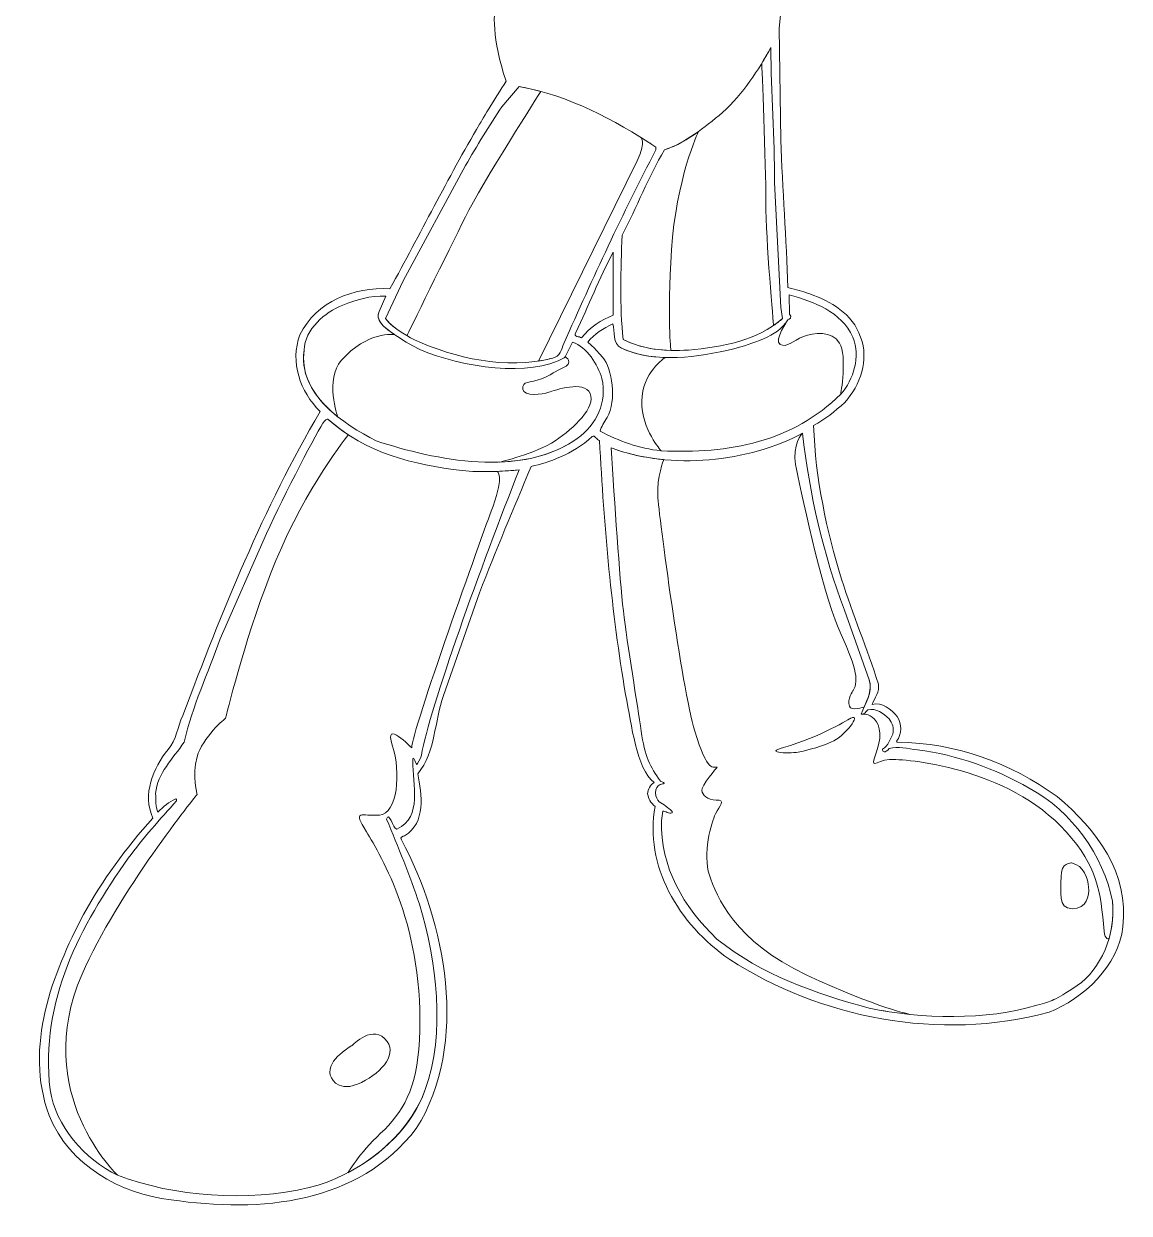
# Model space of a CAD drawing. Header units: inches. Extents: x 49 to 195, y 97 to 234.
# Drawn here: x 131 to 195.4, y 96.6 to 165.8 of the extents above; entities that cross this region are included whole.
import ezdxf

# ---------------------------------------------------------------- set-up
doc = ezdxf.new("R2010")
doc.units = ezdxf.units.IN
doc.header["$MEASUREMENT"] = 0
doc.layers.add('Layer 1', color=7, linetype='Continuous')

msp = doc.modelspace()

# ---------------------------------------------------------------- linework, layer by layer
at = {"layer": 'Layer 1', "lineweight": 0}
for points, knots in [([(191.221, 120.845), (188.48, 122.803), (185.422, 123.963), (181.898, 124.007), (181.898, 124.007), (181.868, 124.069), (181.868, 124.069), (182.184, 124.475), (182.184, 125.077), (181.912, 125.499), (181.536, 125.936), (181.025, 126.343), (180.452, 126.207), (180.587, 126.599), (180.888, 126.945), (180.814, 127.397), (180.136, 129.445), (179.337, 131.449), (178.659, 133.497), (177.801, 136.344), (177.138, 139.311), (177.033, 142.444), (177.71, 142.806), (178.253, 143.272), (178.855, 143.799), (179.759, 144.823), (180.271, 146.241), (179.775, 147.596), (179.307, 148.982), (178.02, 149.678), (176.815, 150.111), (176.276, 150.305), (176.099, 150.317), (175.534, 150.487), (175.46, 153.259), (175.21, 156.257), (175.135, 159.073), (175.135, 159.073), (175.03, 165.596), (175.03, 165.596), (175.03, 165.596), (175.12, 166.545), (175.12, 166.545), (175.602, 168.397), (175.286, 170.446), (174.954, 172.268), (175.195, 174.889), (175.105, 177.6), (174.819, 180.161), (174.788, 181.019), (174.457, 181.787), (174.457, 182.631), (174.457, 182.631), (174.352, 183.113), (174.352, 183.113), (174.2, 183.679), (173.969, 184.35), (173.803, 184.792), (172.949, 187.072), (171.785, 188.706), (170.519, 190.058), (173.622, 192.429), (177.62, 196.206), (179.655, 198.879), (183.483, 203.905), (186.438, 209.606), (187.584, 213.063), (187.856, 213.882), (188.231, 214.511), (188.466, 215.104), (191.081, 217.34), (192.668, 224.367), (189.329, 229.57), (188.363, 231.077), (187.42, 232.642), (184.927, 233.507), (182.538, 234.327), (179.795, 232.968), (178.273, 231.422), (177.487, 230.624), (177.098, 229.666), (176.994, 228.642), (175.896, 228.335), (175.466, 227.37), (175.272, 226.673), (174.687, 224.576), (176.477, 221.523), (177.526, 220.547), (177.9, 220.2), (178.399, 219.918), (178.399, 219.918), (175.891, 215.855), (174.18, 211.918), (173.814, 210.74), (173.447, 209.561), (172.708, 208.104), (172.056, 205.596), (171.666, 205.166), (171.188, 204.62), (170.65, 203.984), (171.435, 208.694), (170.864, 213.996), (167.8, 217.544), (166.61, 219.006), (165.164, 220.21), (163.643, 221.159), (160.585, 223.856), (157.316, 226.311), (154.123, 228.856), (154.123, 228.856), (153.611, 229.127), (153.611, 229.127), (154.108, 227.184), (154.515, 225.211), (154.665, 223.132), (154.665, 223.132), (154.62, 223.027), (154.62, 223.027), (151.216, 222.786), (148.083, 221.491), (145.839, 218.9), (144.213, 216.987), (143.308, 214.788), (143.098, 212.288), (141.079, 211.173), (138.865, 210.51), (136.53, 210.149), (136.41, 210.104), (136.214, 210.104), (136.214, 209.953), (139.137, 207.423), (142.33, 205.375), (145.538, 203.537), (145.206, 203.206), (144.98, 202.829), (144.77, 202.452), (144.107, 200.675), (144.89, 198.747), (146.291, 197.572), (148.038, 196.081), (150.9, 195.509), (152.993, 196.638), (153.701, 196.096), (154.515, 195.795), (155.328, 195.449), (155.524, 194.951), (155.599, 194.394), (155.675, 193.852), (155.494, 193.822), (155.313, 193.792), (155.132, 193.777), (153.893, 193.675), (152.773, 192.893), (151.937, 191.881), (151.927, 191.878), (151.914, 191.876), (151.905, 191.873), (151.174, 191.691), (150.725, 191.323), (150.725, 191.323), (150.136, 191.439), (149.629, 191.656), (148.964, 191.825), (148.299, 191.994), (146.277, 192.418), (145.21, 192.443), (144.143, 192.467), (143.592, 192.344), (143.027, 192.442), (141.693, 192.674), (140.075, 193.367), (139.06, 193.611), (138.046, 193.854), (137.275, 193.965), (136.371, 193.961), (135.775, 194.223), (135.156, 194.117), (134.531, 193.922), (133.671, 193.485), (133.448, 192.881), (133.396, 192.18), (133.393, 190.624), (134.551, 189.214), (135.994, 188.536), (135.349, 187.932), (134.966, 187.029), (135.181, 186.158), (135.254, 185.09), (136.001, 184.307), (136.686, 183.616), (136.008, 182.924), (136.193, 182.002), (136.414, 181.158), (136.541, 180.74), (136.902, 180.211), (137.333, 179.697), (137.737, 179.217), (138.19, 178.977), (138.291, 178.894), (138.018, 178.099), (137.751, 177.609), (138.22, 176.451), (138.634, 175.43), (139.333, 174.243), (140.996, 174.585), (141.629, 174.714), (142.01, 175.242), (142.13, 175.833), (142.566, 175.822), (143.133, 176.008), (143.477, 176.276), (144.794, 175.402), (146.278, 174.567), (147.829, 174.156), (149.626, 173.764), (151.077, 173.569), (152.952, 174.191), (153.228, 174.261), (153.461, 174.437), (153.664, 174.528), (154.026, 174.773), (155.306, 175.262), (155.97, 177.463), (156.356, 178.744), (156.128, 179.674), (156.075, 180.503), (156.136, 180.586), (156.48, 181.097), (156.539, 181.188), (157.671, 179.499), (159.186, 177.962), (159.395, 175.883), (159.651, 174.738), (159.862, 173.578), (160.043, 172.403), (160.043, 172.403), (160.02, 170.897), (160.02, 170.897), (158.797, 169.691), (158.686, 168.285), (158.536, 167.381), (158.385, 166.477), (158.274, 164.983), (159.116, 162.5), (158.514, 161.558), (157.573, 159.992), (157.573, 159.992), (155.705, 156.843), (154.123, 153.59), (152.346, 150.412), (150.222, 150.517), (148.083, 149.689), (147.104, 147.731), (146.517, 146.135), (147.119, 144.432), (148.279, 143.258), (144.965, 137.624), (142.571, 131.614), (140.281, 125.559), (139.98, 124.912), (139.92, 124.14), (139.422, 123.582), (138.549, 122.483), (137.916, 120.981), (138.534, 119.594), (136.952, 117.818), (135.612, 115.965), (134.497, 113.977), (132.69, 110.543), (131.018, 106.28), (132.494, 102.274), (133.669, 99.351), (136.651, 97.71), (139.603, 97.363), (144.845, 96.58), (150.508, 97.122), (153.882, 101.505), (157.015, 106.43), (155.584, 113.599), (153.023, 118.314), (152.888, 118.466), (153.099, 118.541), (153.204, 118.556), (154.469, 119.323), (154.199, 120.965), (153.973, 122.17), (155.027, 123.451), (154.921, 125.228), (155.479, 126.719), (155.479, 126.719), (157.573, 132.714), (157.573, 132.714), (158.521, 135.183), (159.561, 137.639), (160.585, 140.064), (161.609, 140.305), (162.92, 140.715), (164.143, 141.807), (164.275, 141.921), (164.407, 141.581), (164.562, 141.586), (164.832, 136.54), (165.254, 131.569), (166.083, 126.779), (166.441, 124.956), (166.704, 122.509), (167.739, 121.658), (167.513, 121.522), (167.378, 121.267), (167.363, 120.995), (167.424, 120.724), (167.529, 120.469), (167.8, 120.272), (167.174, 116.862), (169.125, 113.405), (172.153, 111.356), (177.38, 107.967), (184.353, 106.55), (190.754, 108.283), (192.742, 109.067), (194.836, 111.01), (195.047, 113.254), (195.423, 116.402), (193.556, 118.871), (191.221, 120.845)], [0, 0, 0, 0, 1, 1, 1, 2, 2, 2, 3, 3, 3, 4, 4, 4, 5, 5, 5, 6, 6, 6, 7, 7, 7, 8, 8, 8, 9, 9, 9, 10, 10, 10, 11, 11, 11, 12, 12, 12, 13, 13, 13, 14, 14, 14, 15, 15, 15, 16, 16, 16, 17, 17, 17, 18, 18, 18, 19, 19, 19, 20, 20, 20, 21, 21, 21, 22, 22, 22, 23, 23, 23, 24, 24, 24, 25, 25, 25, 26, 26, 26, 27, 27, 27, 28, 28, 28, 29, 29, 29, 30, 30, 30, 31, 31, 31, 32, 32, 32, 33, 33, 33, 34, 34, 34, 35, 35, 35, 36, 36, 36, 37, 37, 37, 38, 38, 38, 39, 39, 39, 40, 40, 40, 41, 41, 41, 42, 42, 42, 43, 43, 43, 44, 44, 44, 45, 45, 45, 46, 46, 46, 47, 47, 47, 48, 48, 48, 49, 49, 49, 50, 50, 50, 51, 51, 51, 52, 52, 52, 53, 53, 53, 54, 54, 54, 55, 55, 55, 56, 56, 56, 57, 57, 57, 58, 58, 58, 59, 59, 59, 60, 60, 60, 61, 61, 61, 62, 62, 62, 63, 63, 63, 64, 64, 64, 65, 65, 65, 66, 66, 66, 67, 67, 67, 68, 68, 68, 69, 69, 69, 70, 70, 70, 71, 71, 71, 72, 72, 72, 73, 73, 73, 74, 74, 74, 75, 75, 75, 76, 76, 76, 77, 77, 77, 78, 78, 78, 79, 79, 79, 80, 80, 80, 81, 81, 81, 82, 82, 82, 83, 83, 83, 84, 84, 84, 85, 85, 85, 86, 86, 86, 87, 87, 87, 88, 88, 88, 89, 89, 89, 90, 90, 90, 91, 91, 91, 92, 92, 92, 93, 93, 93, 94, 94, 94, 95, 95, 95, 96, 96, 96, 97, 97, 97, 98, 98, 98, 99, 99, 99, 100, 100, 100, 101, 101, 101, 102, 102, 102, 103, 103, 103, 104, 104, 104, 105, 105, 105, 106, 106, 106, 107, 107, 107, 108, 108, 108, 108]), ([(174.759, 156.602), (174.759, 156.602), (175.135, 149.327), (175.135, 149.327), (175.135, 149.327), (175.225, 148.68), (175.225, 148.68), (173.735, 147.385), (171.746, 147.023), (169.742, 146.842), (168.357, 146.767), (167.062, 146.872), (165.947, 147.46), (165.721, 149.403), (165.812, 151.542), (165.872, 153.53), (166.746, 155.172), (167.393, 156.904), (168.342, 158.501), (169.592, 158.908), (170.646, 159.796), (171.731, 160.67), (172.936, 161.799), (173.825, 163.139), (174.547, 164.465), (174.533, 161.799), (174.774, 159.224), (174.759, 156.602)], [0, 0, 0, 0, 1, 1, 1, 2, 2, 2, 3, 3, 3, 4, 4, 4, 5, 5, 5, 6, 6, 6, 7, 7, 7, 8, 8, 8, 9, 9, 9, 9]), ([(174.7, 148.274), (174.881, 148.399), (175.056, 148.533), (175.225, 148.68), (175.225, 148.68), (175.135, 149.327), (175.135, 149.327), (175.135, 149.327), (174.759, 156.602), (174.759, 156.602), (174.774, 159.224), (174.533, 161.799), (174.547, 164.465), (174.38, 164.156), (174.202, 163.847), (174.014, 163.539), (174.014, 163.539), (174.254, 157.679), (174.254, 155.458), (174.254, 153.237), (174.7, 148.274), (174.7, 148.274)], [0, 0, 0, 0, 1, 1, 1, 2, 2, 2, 3, 3, 3, 4, 4, 4, 5, 5, 5, 6, 6, 6, 7, 7, 7, 7]), ([(167.845, 158.666), (167.845, 158.666), (167.845, 158.501), (167.845, 158.501), (165.917, 154.796), (164.155, 151.03), (162.483, 147.219), (162.333, 146.888), (162.272, 146.45), (161.835, 146.376), (159.048, 145.667), (156.172, 146.39), (153.776, 147.43), (153.189, 147.791), (152.542, 148.092), (152.09, 148.68), (152.09, 148.68), (153.129, 150.878), (153.129, 150.878), (153.129, 150.878), (156.759, 157.581), (156.759, 157.581), (157.407, 158.742), (158.145, 159.887), (158.868, 161.016), (158.868, 161.016), (159.877, 162.191), (159.877, 162.191), (162.799, 161.663), (165.374, 160.278), (167.845, 158.666)], [0, 0, 0, 0, 1, 1, 1, 2, 2, 2, 3, 3, 3, 4, 4, 4, 5, 5, 5, 6, 6, 6, 7, 7, 7, 8, 8, 8, 9, 9, 9, 10, 10, 10, 10]), ([(161.14, 161.905), (160.726, 162.018), (160.305, 162.113), (159.877, 162.191), (159.877, 162.191), (158.868, 161.016), (158.868, 161.016), (158.145, 159.887), (157.407, 158.742), (156.759, 157.581), (156.759, 157.581), (153.129, 150.878), (153.129, 150.878), (153.129, 150.878), (152.09, 148.68), (152.09, 148.68), (152.433, 148.233), (152.889, 147.952), (153.347, 147.684), (153.347, 147.684), (155.765, 152.633), (156.744, 154.592), (157.723, 156.551), (161.14, 161.905), (161.14, 161.905)], [0, 0, 0, 0, 1, 1, 1, 2, 2, 2, 3, 3, 3, 4, 4, 4, 5, 5, 5, 6, 6, 6, 7, 7, 7, 8, 8, 8, 8]), ([(168.722, 146.823), (167.721, 146.85), (166.783, 147.02), (165.947, 147.46), (165.721, 149.403), (165.812, 151.542), (165.872, 153.53), (166.746, 155.172), (167.393, 156.904), (168.342, 158.501), (169.052, 158.731), (169.698, 159.118), (170.324, 159.569), (170.324, 159.569), (169.019, 156.777), (168.756, 152.671), (168.493, 148.567), (168.722, 146.823), (168.722, 146.823)], [0, 0, 0, 0, 1, 1, 1, 2, 2, 2, 3, 3, 3, 4, 4, 4, 5, 5, 5, 6, 6, 6, 6]), ([(161.003, 146.206), (161.281, 146.249), (161.559, 146.304), (161.835, 146.376), (162.272, 146.45), (162.333, 146.888), (162.483, 147.219), (164.155, 151.03), (165.917, 154.796), (167.845, 158.501), (167.845, 158.501), (167.845, 158.666), (167.845, 158.666), (167.544, 158.862), (167.242, 159.056), (166.937, 159.244), (166.937, 159.244), (167.326, 159.073), (166.761, 157.868), (166.761, 157.868), (161.003, 146.206), (161.003, 146.206)], [0, 0, 0, 0, 1, 1, 1, 2, 2, 2, 3, 3, 3, 4, 4, 4, 5, 5, 5, 6, 6, 6, 7, 7, 7, 7]), ([(165.36, 148.876), (164.666, 148.604), (164.005, 148.183), (163.507, 147.55), (163.402, 147.656), (162.995, 147.58), (163.191, 147.866), (163.914, 149.418), (164.547, 151.014), (165.36, 152.535), (165.36, 152.535), (165.36, 148.876), (165.36, 148.876)], [0, 0, 0, 0, 1, 1, 1, 2, 2, 2, 3, 3, 3, 4, 4, 4, 4]), ([(151.717, 149.094), (151.468, 148.473), (152.143, 148.034), (153.299, 147.305), (155.17, 146.126), (159.342, 145.317), (161.658, 146.044), (162.489, 146.304), (162.562, 146.458), (162.562, 146.458), (162.562, 146.458), (162.995, 147.305), (162.995, 147.305), (163.823, 147.034), (164.471, 145.999), (164.697, 145.184), (165.013, 143.799), (164.41, 142.535), (163.266, 141.69), (159.967, 139.386), (155.057, 140.412), (151.548, 141.556), (149.635, 142.535), (146.999, 144.267), (147.345, 146.842), (147.391, 148.063), (148.565, 149.041), (149.604, 149.463), (150.387, 149.764), (151.201, 150.02), (152.12, 149.991), (152.12, 149.991), (151.717, 149.094), (151.717, 149.094)], [0, 0, 0, 0, 1, 1, 1, 2, 2, 2, 3, 3, 3, 4, 4, 4, 5, 5, 5, 6, 6, 6, 7, 7, 7, 8, 8, 8, 9, 9, 9, 10, 10, 10, 11, 11, 11, 11]), ([(152.618, 147.743), (151.894, 148.232), (151.523, 148.607), (151.717, 149.094), (151.717, 149.094), (152.12, 149.991), (152.12, 149.991), (151.201, 150.02), (150.387, 149.764), (149.604, 149.463), (148.565, 149.041), (147.391, 148.063), (147.345, 146.842), (147.128, 145.226), (148.084, 143.942), (149.299, 142.968), (149.299, 142.968), (148.568, 145.144), (149.514, 146.232), (151.02, 147.965), (152.618, 147.743), (152.618, 147.743)], [0, 0, 0, 0, 1, 1, 1, 2, 2, 2, 3, 3, 3, 4, 4, 4, 5, 5, 5, 6, 6, 6, 7, 7, 7, 7]), ([(179.323, 147.596), (179.775, 146.435), (179.383, 145.155), (178.615, 144.267), (175.828, 141.525), (172.108, 140.757), (168.146, 140.983), (166.851, 141.103), (165.707, 141.539), (164.592, 142.127), (164.666, 142.384), (164.84, 142.636), (164.998, 142.911), (165.586, 143.933), (165.296, 145.769), (164.757, 146.406), (164.219, 147.042), (163.884, 147.295), (163.884, 147.295), (164.23, 147.806), (164.817, 148.092), (165.33, 148.379), (165.495, 147.928), (165.269, 147.219), (165.842, 146.948), (167.89, 146.044), (170.266, 146.428), (172.389, 146.91), (173.407, 147.23), (174.916, 147.58), (175.534, 148.604), (175.609, 148.604), (175.817, 148.774), (175.628, 148.925), (175.628, 148.925), (175.609, 150.055), (175.609, 150.055), (177.026, 149.663), (178.645, 149.086), (179.323, 147.596)], [0, 0, 0, 0, 1, 1, 1, 2, 2, 2, 3, 3, 3, 4, 4, 4, 5, 5, 5, 6, 6, 6, 7, 7, 7, 8, 8, 8, 9, 9, 9, 10, 10, 10, 11, 11, 11, 12, 12, 12, 13, 13, 13, 13]), ([(178.615, 144.267), (179.383, 145.155), (179.775, 146.435), (179.323, 147.596), (178.645, 149.086), (177.026, 149.663), (175.609, 150.055), (175.609, 150.055), (175.628, 148.925), (175.628, 148.925), (175.817, 148.774), (175.609, 148.604), (175.534, 148.604), (175.534, 148.604), (174.706, 147.399), (175.082, 147.174), (175.46, 146.948), (175.835, 147.399), (176.438, 147.625), (177.04, 147.851), (178.095, 148.002), (178.546, 147.249), (178.998, 146.497), (178.615, 144.267), (178.615, 144.267)], [0, 0, 0, 0, 1, 1, 1, 2, 2, 2, 3, 3, 3, 4, 4, 4, 5, 5, 5, 6, 6, 6, 7, 7, 7, 8, 8, 8, 8]), ([(168.146, 140.983), (166.851, 141.103), (165.707, 141.539), (164.592, 142.127), (164.666, 142.384), (164.84, 142.636), (164.998, 142.911), (165.586, 143.933), (165.296, 145.769), (164.757, 146.406), (164.219, 147.042), (163.884, 147.295), (163.884, 147.295), (164.23, 147.806), (164.817, 148.092), (165.33, 148.379), (165.495, 147.928), (165.269, 147.219), (165.842, 146.948), (166.649, 146.591), (167.508, 146.435), (168.381, 146.406), (168.381, 146.406), (167.024, 145.518), (167.024, 143.859), (167.024, 142.203), (168.146, 140.983), (168.146, 140.983)], [0, 0, 0, 0, 1, 1, 1, 2, 2, 2, 3, 3, 3, 4, 4, 4, 5, 5, 5, 6, 6, 6, 7, 7, 7, 8, 8, 8, 9, 9, 9, 9]), ([(158.739, 140.318), (160.377, 140.381), (161.95, 140.771), (163.266, 141.69), (164.41, 142.535), (165.013, 143.799), (164.697, 145.184), (164.471, 145.999), (163.823, 147.034), (162.995, 147.305), (162.995, 147.305), (162.562, 146.458), (162.562, 146.458), (162.562, 146.458), (163.145, 146.119), (162.393, 145.78), (161.639, 145.441), (161.903, 145.441), (161.188, 145.177), (160.472, 144.915), (160.058, 145.064), (160.095, 144.575), (160.133, 144.086), (161.263, 144.274), (161.602, 144.386), (161.941, 144.5), (163.673, 145.102), (164.012, 144.312), (164.351, 143.521), (163.108, 142.315), (161.979, 141.563), (160.848, 140.81), (158.739, 140.318), (158.739, 140.318)], [0, 0, 0, 0, 1, 1, 1, 2, 2, 2, 3, 3, 3, 4, 4, 4, 5, 5, 5, 6, 6, 6, 7, 7, 7, 8, 8, 8, 9, 9, 9, 10, 10, 10, 11, 11, 11, 11]), ([(136.486, 98.795), (134.572, 99.697), (132.856, 101.686), (132.554, 103.765), (131.952, 109.036), (134.317, 113.284), (137.103, 117.26), (137.961, 118.404), (138.956, 119.534), (139.92, 120.589), (139.92, 120.634), (139.934, 120.71), (139.874, 120.71), (139.483, 120.528), (139.151, 120.258), (138.835, 119.941), (138.67, 120.228), (138.715, 120.65), (138.7, 121.025), (138.79, 122.215), (139.724, 123.043), (140.356, 124.007), (140.853, 126.101), (141.742, 128.03), (142.465, 130.033), (142.465, 130.033), (145.161, 136.164), (145.161, 136.164), (146.201, 138.422), (148.158, 142.208), (148.535, 142.711), (148.648, 142.862), (148.761, 142.806), (148.761, 142.806), (149.136, 142.47), (149.527, 142.171), (149.931, 141.905), (149.931, 141.905), (147.443, 138.814), (145.711, 134.597), (143.979, 130.379), (143, 126.237), (142.774, 125.409), (142.774, 125.409), (141.418, 124.279), (141.117, 123.149), (140.816, 122.02), (141.117, 120.965), (141.117, 120.965), (141.117, 120.965), (136.485, 115.26), (134.414, 110.497), (131.402, 103.57), (136.486, 98.795), (136.486, 98.795)], [0, 0, 0, 0, 1, 1, 1, 2, 2, 2, 3, 3, 3, 4, 4, 4, 5, 5, 5, 6, 6, 6, 7, 7, 7, 8, 8, 8, 9, 9, 9, 10, 10, 10, 11, 11, 11, 12, 12, 12, 13, 13, 13, 14, 14, 14, 15, 15, 15, 16, 16, 16, 17, 17, 17, 18, 18, 18, 18]), ([(148.761, 142.806), (150.96, 140.833), (153.701, 140.17), (156.563, 139.823), (157.648, 139.717), (158.808, 139.762), (159.877, 139.868), (157.723, 134.43), (154.651, 125.963), (154.184, 123.255), (154.146, 123.036), (153.912, 122.713), (153.912, 122.713), (153.852, 122.833), (153.667, 123.333), (153.694, 122.906), (153.648, 121.549), (154.289, 119.67), (152.753, 118.947), (152.507, 118.989), (152.301, 120.023), (152.15, 119.534), (152.858, 117.907), (153.475, 116.25), (154.078, 114.579), (155.042, 111.281), (155.629, 107.093), (154.394, 103.734), (153.385, 100.917), (150.403, 98.749), (147.646, 98.071), (144.047, 97.227), (139.784, 97.528), (136.486, 98.795), (134.572, 99.697), (132.856, 101.686), (132.554, 103.765), (131.952, 109.036), (134.317, 113.284), (137.103, 117.26), (137.961, 118.404), (138.956, 119.534), (139.92, 120.589), (139.92, 120.634), (139.934, 120.71), (139.874, 120.71), (139.483, 120.528), (139.151, 120.258), (138.835, 119.941), (138.67, 120.228), (138.715, 120.65), (138.7, 121.025), (138.79, 122.215), (139.724, 123.043), (140.356, 124.007), (140.853, 126.101), (141.742, 128.03), (142.465, 130.033), (142.465, 130.033), (145.161, 136.164), (145.161, 136.164), (146.201, 138.422), (148.158, 142.208), (148.535, 142.711), (148.648, 142.862), (148.761, 142.806), (148.761, 142.806)], [0, 0, 0, 0, 1, 1, 1, 2, 2, 2, 3, 3, 3, 4, 4, 4, 5, 5, 5, 6, 6, 6, 7, 7, 7, 8, 8, 8, 9, 9, 9, 10, 10, 10, 11, 11, 11, 12, 12, 12, 13, 13, 13, 14, 14, 14, 15, 15, 15, 16, 16, 16, 17, 17, 17, 18, 18, 18, 19, 19, 19, 20, 20, 20, 21, 21, 21, 22, 22, 22, 22]), ([(178.826, 131.704), (178.826, 131.704), (180.271, 127.637), (180.271, 127.637), (180.512, 126.885), (180.015, 126.282), (179.804, 125.635), (179.977, 125.597), (180.079, 125.778), (180.185, 125.897), (180.697, 126.003), (181.1, 125.694), (181.431, 125.363), (181.627, 125.122), (181.732, 124.807), (181.642, 124.475), (181.491, 124.173), (181.401, 123.812), (181.054, 123.601), (181.025, 123.451), (181.183, 123.338), (181.446, 123.639), (181.936, 123.79), (182.515, 123.616), (183.087, 123.57), (185.422, 123.255), (187.592, 122.486), (189.595, 121.326), (192.094, 120.001), (193.918, 117.396), (194.445, 114.745), (194.656, 112.802), (193.771, 110.773), (192.381, 109.834), (190.992, 108.897), (190.973, 108.972), (190.047, 108.69), (187.105, 107.793), (183.314, 107.892), (180.271, 108.524), (177.108, 109.383), (174.035, 110.437), (171.4, 112.546), (169.442, 114.428), (168.101, 116.718), (168.176, 119.458), (168.176, 119.458), (168.248, 119.986), (168.248, 119.986), (168.399, 120.032), (168.606, 119.78), (168.794, 119.896), (168.888, 119.954), (168.549, 120.194), (168.549, 120.194), (168.233, 120.464), (167.98, 120.438), (167.845, 120.89), (167.785, 121.131), (167.871, 121.36), (167.984, 121.474), (168.097, 121.587), (168.455, 121.568), (168.282, 121.658), (168.282, 121.658), (168.116, 121.733), (168.116, 121.733), (167.513, 122.585), (167.193, 123.168), (166.986, 124.654), (166.78, 126.143), (166.176, 129.701), (165.951, 131.66), (165.725, 133.617), (165.435, 138.016), (165.239, 141.148), (168.703, 139.853), (173.267, 140.305), (176.386, 142.007), (176.792, 138.407), (177.606, 134.973), (178.826, 131.704)], [0, 0, 0, 0, 1, 1, 1, 2, 2, 2, 3, 3, 3, 4, 4, 4, 5, 5, 5, 6, 6, 6, 7, 7, 7, 8, 8, 8, 9, 9, 9, 10, 10, 10, 11, 11, 11, 12, 12, 12, 13, 13, 13, 14, 14, 14, 15, 15, 15, 16, 16, 16, 17, 17, 17, 18, 18, 18, 19, 19, 19, 20, 20, 20, 21, 21, 21, 22, 22, 22, 23, 23, 23, 24, 24, 24, 25, 25, 25, 26, 26, 26, 27, 27, 27, 27]), ([(179.342, 127.019), (179.718, 127.622), (179.451, 128.497), (178.471, 130.68), (177.493, 132.865), (176.212, 139.04), (175.986, 140.17), (175.76, 141.299), (176.386, 142.007), (176.386, 142.007), (176.792, 138.407), (177.606, 134.973), (178.826, 131.704), (178.826, 131.704), (180.271, 127.637), (180.271, 127.637), (180.46, 127.049), (180.197, 126.553), (179.973, 126.054), (179.973, 126.054), (179.241, 125.807), (179.123, 126.102), (178.967, 126.49), (179.342, 127.019), (179.342, 127.019)], [0, 0, 0, 0, 1, 1, 1, 2, 2, 2, 3, 3, 3, 4, 4, 4, 5, 5, 5, 6, 6, 6, 7, 7, 7, 8, 8, 8, 8]), ([(182.669, 108.157), (181.839, 108.241), (181.032, 108.366), (180.271, 108.524), (177.108, 109.383), (174.035, 110.437), (171.4, 112.546), (169.442, 114.428), (168.101, 116.718), (168.176, 119.458), (168.176, 119.458), (168.248, 119.986), (168.248, 119.986), (168.399, 120.032), (168.606, 119.78), (168.794, 119.896), (168.888, 119.954), (168.549, 120.194), (168.549, 120.194), (168.233, 120.464), (167.98, 120.438), (167.845, 120.89), (167.785, 121.131), (167.871, 121.36), (167.984, 121.474), (168.097, 121.587), (168.455, 121.568), (168.282, 121.658), (168.282, 121.658), (168.116, 121.733), (168.116, 121.733), (167.513, 122.585), (167.193, 123.168), (166.986, 124.654), (166.78, 126.143), (166.176, 129.701), (165.951, 131.66), (165.725, 133.617), (165.435, 138.016), (165.239, 141.148), (166.193, 140.792), (167.23, 140.568), (168.297, 140.466), (168.297, 140.466), (167.903, 139.417), (167.953, 138.362), (168.003, 137.307), (169.359, 127.166), (170.111, 124.654), (170.865, 122.146), (171.216, 122.597), (171.417, 122.547), (171.417, 122.547), (170.463, 121.442), (170.514, 121.191), (170.564, 120.94), (170.815, 120.639), (171.367, 120.639), (171.919, 120.639), (171.568, 120.338), (171.317, 119.835), (171.066, 119.334), (170.564, 117.476), (170.965, 116.27), (171.367, 115.065), (172.421, 112.406), (176.639, 110.446), (180.856, 108.489), (182.669, 108.157), (182.669, 108.157)], [0, 0, 0, 0, 1, 1, 1, 2, 2, 2, 3, 3, 3, 4, 4, 4, 5, 5, 5, 6, 6, 6, 7, 7, 7, 8, 8, 8, 9, 9, 9, 10, 10, 10, 11, 11, 11, 12, 12, 12, 13, 13, 13, 14, 14, 14, 15, 15, 15, 16, 16, 16, 17, 17, 17, 18, 18, 18, 19, 19, 19, 20, 20, 20, 21, 21, 21, 22, 22, 22, 23, 23, 23, 23]), ([(149.906, 98.94), (151.882, 99.979), (153.66, 101.685), (154.394, 103.734), (155.629, 107.093), (155.042, 111.281), (154.078, 114.579), (153.475, 116.25), (152.858, 117.907), (152.15, 119.534), (152.301, 120.023), (152.507, 118.989), (152.753, 118.947), (154.289, 119.67), (153.648, 121.549), (153.694, 122.906), (153.667, 123.333), (153.852, 122.833), (153.912, 122.713), (153.912, 122.713), (154.146, 123.036), (154.184, 123.255), (154.651, 125.963), (157.723, 134.43), (159.877, 139.868), (159.46, 139.827), (159.028, 139.796), (158.593, 139.777), (158.593, 139.777), (159.041, 139.567), (158.363, 137.76), (157.685, 135.952), (153.619, 124.654), (153.619, 123.676), (153.619, 123.676), (151.962, 125.409), (152.489, 123.827), (153.016, 122.246), (152.791, 119.835), (151.736, 119.761), (150.681, 119.685), (150.155, 120.137), (150.983, 118.782), (151.811, 117.426), (154.412, 113.159), (154.07, 106.656), (153.92, 103.795), (153.091, 102.439), (151.811, 101.234), (150.531, 100.029), (149.906, 98.94), (149.906, 98.94)], [0, 0, 0, 0, 1, 1, 1, 2, 2, 2, 3, 3, 3, 4, 4, 4, 5, 5, 5, 6, 6, 6, 7, 7, 7, 8, 8, 8, 9, 9, 9, 10, 10, 10, 11, 11, 11, 12, 12, 12, 13, 13, 13, 14, 14, 14, 15, 15, 15, 16, 16, 16, 17, 17, 17, 17]), ([(179.199, 125.409), (179.199, 125.409), (177.418, 124.299), (175.284, 123.701), (174.028, 123.349), (175.785, 123.349), (176.237, 123.451), (176.482, 123.504), (177.191, 123.651), (178.045, 124.003), (178.898, 124.355), (179.852, 125.71), (179.199, 125.409)], [0, 0, 0, 0, 1, 1, 1, 2, 2, 2, 3, 3, 3, 4, 4, 4, 4]), ([(194.248, 112.573), (194.447, 113.267), (194.524, 114.012), (194.445, 114.745), (193.918, 117.396), (192.094, 120.001), (189.595, 121.326), (187.592, 122.486), (185.422, 123.255), (183.087, 123.57), (182.515, 123.616), (181.936, 123.79), (181.446, 123.639), (181.183, 123.338), (181.025, 123.451), (181.054, 123.601), (181.401, 123.812), (181.491, 124.173), (181.642, 124.475), (181.732, 124.807), (181.627, 125.122), (181.431, 125.363), (181.1, 125.694), (180.697, 126.003), (180.185, 125.897), (180.079, 125.778), (179.977, 125.597), (179.804, 125.635), (179.804, 125.635), (180.104, 125.71), (180.454, 125.46), (180.806, 125.207), (181.107, 124.605), (180.706, 123.451), (180.304, 122.296), (180.605, 122.949), (181.458, 122.999), (182.312, 123.049), (188.337, 122.597), (191.751, 118.782), (193.578, 116.74), (193.747, 115.362), (193.96, 113.008), (194.011, 112.455), (194.248, 112.573), (194.248, 112.573)], [0, 0, 0, 0, 1, 1, 1, 2, 2, 2, 3, 3, 3, 4, 4, 4, 5, 5, 5, 6, 6, 6, 7, 7, 7, 8, 8, 8, 9, 9, 9, 10, 10, 10, 11, 11, 11, 12, 12, 12, 13, 13, 13, 14, 14, 14, 15, 15, 15, 15]), ([(192.052, 116.975), (192.052, 116.975), (191.449, 117.023), (191.449, 116.17), (191.449, 115.318), (191.249, 114.313), (192.103, 114.313), (192.956, 114.313), (193.107, 115.065), (193.056, 115.568), (193.006, 116.071), (192.805, 116.824), (192.052, 116.975)], [0, 0, 0, 0, 1, 1, 1, 2, 2, 2, 3, 3, 3, 4, 4, 4, 4]), ([(148.874, 104.622), (148.874, 104.622), (149.176, 103.57), (150.455, 104.096), (151.736, 104.622), (152.791, 105.753), (152.188, 106.582), (151.399, 107.665), (150.155, 106.355), (150.155, 106.355), (150.155, 106.355), (148.648, 105.527), (148.874, 104.622)], [0, 0, 0, 0, 1, 1, 1, 2, 2, 2, 3, 3, 3, 4, 4, 4, 4])]:
    msp.add_open_spline(points, degree=3, knots=knots, dxfattribs=at)

doc.saveas('drawing.dxf')
